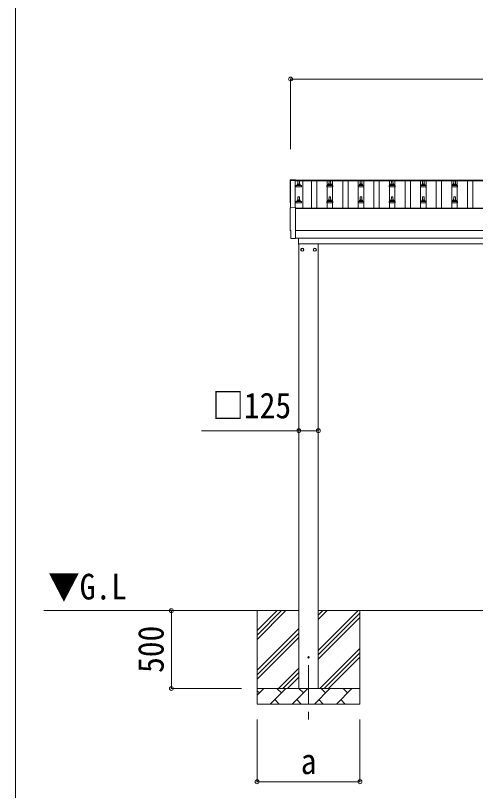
# Model space of a CAD drawing. Units: millimetres at full size, sheet at 1:50; details may follow other scales. Extents: x -14053 to 14053, y -9700 to 9700.
# Drawn here: x -14053 to -11102, y -4820 to 158 of the extents above; entities that cross this region are included whole.
import ezdxf
from ezdxf.enums import TextEntityAlignment as Align

# ---------------------------------------------------------------- set-up
doc = ezdxf.new("R2010")
doc.units = ezdxf.units.MM
doc.header["$LTSCALE"] = 50
doc.header["$PDMODE"] = 32
doc.header["$PDSIZE"] = 25
doc.linetypes.add('CHAIN1', pattern=[8, 5, -1, 1, -1])
for name, color, linetype, lineweight in [('0-1_壁線', 7, 'CHAIN1', 9), ('0-2_建具', 4, 'Continuous', 13), ('0-3_階段', 7, 'Continuous', 9), ('0-5_仕上げ', 5, 'Continuous', 9), ('0-7_ハッチ', 7, 'Continuous', 13), ('0-8_外構', 6, 'Continuous', 5), ('F-0_ﾚｲﾔ240', 7, 'Continuous', 9)]:
    doc.layers.add(name, color=color, linetype=linetype, lineweight=lineweight)
doc.styles.add('ＭＳ ゴシック', font='')
doc.styles.get('ＭＳ ゴシック').set_extended_font_data('MS Gothic')

msp = doc.modelspace()

# ---------------------------------------------------------------- linework, layer by layer
at = {"layer": '0-1_壁線'}
msp.add_line((-12173.41, -4014.96), (-12173.41, -4363.96), dxfattribs=at)
at = {"layer": '0-2_建具'}
for p, q in [((-12259.91, -900.85), (-12259.91, -1076.33)), ((-12259.91, -900.85), (-6813.91, -900.85)), ((-12259.91, -904.44), (-6813.91, -904.44)), ((-12289.49, -1077.88), (-12257.91, -1076.23)), ((-12257.91, -1076.23), (-12257.91, -1275.09)), ((-12257.91, -1080.46), (-6815.91, -1080.46)), ((-12257.91, -1082.35), (-6815.91, -1082.35)), ((-6815.91, -1222.24), (-12257.91, -1222.24)), ((-12277.55, -1275.09), (-12284.46, -1274.73)), ((-12257.91, -1272.06), (-6815.91, -1272.06)), ((-12238.91, -1312.46), (-12238.91, -1272.16)), ((-12236.91, -1272.16), (-12236.91, -1312.46)), ((-12236.91, -1312.46), (-12238.91, -1312.46)), ((-12236.91, -1309.96), (-6940.91, -1309.96)), ((-12235.91, -4164.96), (-12235.91, -1309.96)), ((-12110.91, -1309.96), (-12110.91, -4164.96)), ((-12204.82, -1346.71), (-12204.92, -1346.71)), ((-12204.82, -1347.21), (-12204.92, -1347.21)), ((-12142.01, -1346.71), (-12141.91, -1346.71)), ((-12142.01, -1347.21), (-12141.91, -1347.21))]:
    msp.add_line(p, q, dxfattribs=at)
for points in [[(-12289.49, -898.45), (-12257.91, -896.8), (-12257.91, -900.85)], [(-12288.91, -1077.85), (-12288.91, -901.81), (-12259.91, -901.81)], [(-12287.3, -1271.73), (-12287.3, -1224.7), (-12287.9, -1224.7)], [(-12276.8, -1274.81), (-12276.14, -1274.18), (-12257.91, -1275.09)]]:
    msp.add_lwpolyline(points, dxfattribs=at)
for points in [[(-12213.41, -1337.15), (-12221.91, -1342.06), (-12221.91, -1351.87), (-12213.41, -1356.78), (-12204.91, -1351.87), (-12204.91, -1342.06)], [(-12133.41, -1337.15), (-12124.91, -1342.06), (-12124.91, -1351.87), (-12133.41, -1356.78), (-12141.91, -1351.87), (-12141.91, -1342.06)]]:
    msp.add_lwpolyline(points, close=True, dxfattribs=at)
for centre, radius in [((-12213.41, -1346.96), 10), ((-12213.41, -1346.96), 8.5), ((-12133.41, -1346.96), 10), ((-12133.41, -1346.96), 8.5), ((-12173.41, -3964.96), 4.5)]:
    msp.add_circle(centre, radius, dxfattribs=at)
for centre, start, end in [((-12213.41, -1346.96), 111.25399, 128.74601), ((-12213.41, -1346.96), 51.25399, 68.74601), ((-12133.41, -1346.96), 111.25399, 128.74601), ((-12133.41, -1346.96), 51.25399, 68.74601), ((-12213.41, -1346.96), 171.25399, 188.74601), ((-12213.41, -1346.96), 231.25399, 248.74601), ((-12213.41, -1346.96), 291.25399, 308.74601), ((-12213.41, -1346.96), 1.66581, 8.74601), ((-12213.41, -1346.96), 351.25399, 358.33419), ((-12133.41, -1346.96), 171.25399, 178.33419), ((-12133.41, -1346.96), 181.66581, 188.74601), ((-12133.41, -1346.96), 231.25399, 248.74601), ((-12133.41, -1346.96), 291.25399, 308.74601), ((-12133.41, -1346.96), 351.25399, 8.74601)]:
    msp.add_arc(centre, 8.6, start, end, dxfattribs=at)
for centre, major_axis, ratio, start_param, end_param in [((-12289.33, -901.44), (-3, 0), 0.99863, 4.7647489, 6.2979817), ((-17055.19, -971.87), (4763.38, 0), 0.99863, 6.2686928, 6.2979817), ((-12287.9, -1040.87), (-4.41, 0), 0.99863, 6.2686928, 7.6252171), ((-12289.33, -1080.88), (-3, 0), 0.99863, 4.7647489, 6.2979817), ((-17055.19, -1151.3), (4763.38, 0), 0.99863, 6.2686928, 6.2979817), ((-12287.9, -1220.3), (-4.41, 0), 0.99863, 6.2686928, 7.8539816), ((-12284.3, -1271.73), (-2.18, -2.07), 0.9974, 5.5252311, 7.0411395), ((-12277.49, -1274.09), (-0.727, -0.69), 0.9974, 0.7579542, 1.5707963)]:
    msp.add_ellipse(centre, major_axis=major_axis, ratio=ratio, start_param=start_param, end_param=end_param, dxfattribs=at)
at = {"layer": '0-3_階段'}
for p, q in [((-12235.91, -3664.96), (-13872.11, -3664.96)), ((-12503.41, -3664.96), (-12503.41, -4264.96)), ((-12503.41, -3850.01), (-12318.36, -3664.96)), ((-12503.41, -3821.73), (-12346.65, -3664.96)), ((-12503.41, -3793.44), (-12374.93, -3664.96)), ((-12110.91, -3920.06), (-11855.81, -3664.96)), ((-12110.91, -3722.07), (-12053.8, -3664.96)), ((-12110.91, -3693.79), (-12082.09, -3664.96)), ((-6962.91, -3664.96), (-12110.91, -3664.96)), ((-12110.91, -3948.35), (-11843.41, -3680.85)), ((-11843.41, -3664.96), (-11843.41, -4264.96)), ((-12110.91, -3976.63), (-11843.41, -3709.13)), ((-12503.41, -4048), (-12235.91, -3780.5)), ((-12503.41, -4076.29), (-12235.91, -3808.79)), ((-12503.41, -4104.57), (-12235.91, -3837.07)), ((-12101.26, -4164.96), (-11843.41, -3907.12)), ((-12072.97, -4164.96), (-11843.41, -3935.4)), ((-12044.69, -4164.96), (-11843.41, -3963.69)), ((-12365.81, -4164.96), (-12235.91, -4035.06)), ((-12337.53, -4164.96), (-12235.91, -4063.35)), ((-12309.25, -4164.96), (-12235.91, -4091.63)), ((-12503.41, -4164.96), (-11843.41, -4164.96)), ((-12503.41, -4207.86), (-12460.52, -4164.96)), ((-12489.07, -4193.52), (-12503.41, -4179.18)), ((-12419.1, -4264.96), (-12319.1, -4164.96)), ((-12347.65, -4193.52), (-12376.21, -4164.96)), ((-12277.68, -4264.96), (-12177.68, -4164.96)), ((-12206.23, -4193.52), (-12234.78, -4164.96)), ((-12136.26, -4264.96), (-12036.26, -4164.96)), ((-12064.81, -4193.52), (-12093.36, -4164.96)), ((-11994.83, -4264.96), (-11894.83, -4164.96)), ((-11923.39, -4193.52), (-11951.94, -4164.96)), ((-11846.7, -4164.96), (-11843.41, -4161.68)), ((-11843.41, -4264.96), (-12503.41, -4264.96)), ((-12390.55, -4236.41), (-12361.99, -4264.96)), ((-12249.12, -4236.41), (-12220.57, -4264.96)), ((-12107.7, -4236.41), (-12079.15, -4264.96)), ((-11966.28, -4236.41), (-11937.73, -4264.96))]:
    msp.add_line(p, q, dxfattribs=at)
at = {"layer": '0-5_仕上げ'}
for p, q in [((-12255.16, -942.87), (-12255.16, -935.15)), ((-12218.66, -942.87), (-12255.16, -942.87)), ((-12254.78, -934.37), (-12219.05, -934.37)), ((-12254.4, -934.18), (-12247.68, -932.55)), ((-12247.3, -932.37), (-12226.53, -932.37)), ((-12246.91, -931.58), (-12246.91, -927.37)), ((-12245.91, -927.37), (-12227.91, -927.37)), ((-12242.91, -927.37), (-12242.19, -903.84)), ((-12241.19, -902.87), (-12232.64, -902.87)), ((-12231.64, -903.84), (-12230.91, -927.37)), ((-12226.91, -931.58), (-12226.91, -927.37)), ((-12219.43, -934.18), (-12226.15, -932.55)), ((-12218.66, -942.87), (-12218.66, -935.15)), ((-12055.16, -942.87), (-12055.16, -935.15)), ((-12018.66, -942.87), (-12055.16, -942.87)), ((-12054.78, -934.37), (-12019.05, -934.37)), ((-12054.4, -934.18), (-12047.68, -932.55)), ((-12047.3, -932.37), (-12026.53, -932.37)), ((-12046.91, -931.58), (-12046.91, -927.37)), ((-12045.91, -927.37), (-12027.91, -927.37)), ((-12042.91, -927.37), (-12042.19, -903.84)), ((-12041.19, -902.87), (-12032.64, -902.87)), ((-12031.64, -903.84), (-12030.91, -927.37)), ((-12026.91, -931.58), (-12026.91, -927.37)), ((-12019.43, -934.18), (-12026.15, -932.55)), ((-12018.66, -942.87), (-12018.66, -935.15)), ((-11855.16, -942.87), (-11855.16, -935.15)), ((-11818.66, -942.87), (-11855.16, -942.87)), ((-11854.78, -934.37), (-11819.05, -934.37)), ((-11854.4, -934.18), (-11847.68, -932.55)), ((-11847.3, -932.37), (-11826.53, -932.37)), ((-11846.91, -931.58), (-11846.91, -927.37)), ((-11845.91, -927.37), (-11827.91, -927.37)), ((-11842.91, -927.37), (-11842.19, -903.84)), ((-11841.19, -902.87), (-11832.64, -902.87)), ((-11831.64, -903.84), (-11830.91, -927.37)), ((-11826.91, -931.58), (-11826.91, -927.37)), ((-11819.43, -934.18), (-11826.15, -932.55)), ((-11818.66, -942.87), (-11818.66, -935.15)), ((-11655.16, -942.87), (-11655.16, -935.15)), ((-11618.66, -942.87), (-11655.16, -942.87)), ((-11654.78, -934.37), (-11619.05, -934.37)), ((-11654.4, -934.18), (-11647.68, -932.55)), ((-11647.3, -932.37), (-11626.53, -932.37)), ((-11646.91, -931.58), (-11646.91, -927.37)), ((-11645.91, -927.37), (-11627.91, -927.37)), ((-11642.91, -927.37), (-11642.19, -903.84)), ((-11641.19, -902.87), (-11632.64, -902.87)), ((-11631.64, -903.84), (-11630.91, -927.37)), ((-11626.91, -931.58), (-11626.91, -927.37)), ((-11619.43, -934.18), (-11626.15, -932.55)), ((-11618.66, -942.87), (-11618.66, -935.15)), ((-11455.16, -942.87), (-11455.16, -935.15)), ((-11418.66, -942.87), (-11455.16, -942.87)), ((-11454.78, -934.37), (-11419.05, -934.37)), ((-11454.4, -934.18), (-11447.68, -932.55)), ((-11447.3, -932.37), (-11426.53, -932.37)), ((-11446.91, -931.58), (-11446.91, -927.37)), ((-11445.91, -927.37), (-11427.91, -927.37)), ((-11442.91, -927.37), (-11442.19, -903.84)), ((-11441.19, -902.87), (-11432.64, -902.87)), ((-11431.64, -903.84), (-11430.91, -927.37)), ((-11426.91, -931.58), (-11426.91, -927.37)), ((-11419.43, -934.18), (-11426.15, -932.55)), ((-11418.66, -942.87), (-11418.66, -935.15)), ((-11255.16, -942.87), (-11255.16, -935.15)), ((-11218.66, -942.87), (-11255.16, -942.87)), ((-11254.78, -934.37), (-11219.05, -934.37)), ((-11254.4, -934.18), (-11247.68, -932.55)), ((-11247.3, -932.37), (-11226.53, -932.37)), ((-11246.91, -931.58), (-11246.91, -927.37)), ((-11245.91, -927.37), (-11227.91, -927.37)), ((-11242.91, -927.37), (-11242.19, -903.84)), ((-11241.19, -902.87), (-11232.64, -902.87)), ((-11231.64, -903.84), (-11230.91, -927.37)), ((-11226.91, -931.58), (-11226.91, -927.37)), ((-11219.43, -934.18), (-11226.15, -932.55)), ((-11218.66, -942.87), (-11218.66, -935.15)), ((-12255.16, -1046.2), (-12255.16, -1038.49)), ((-12254.78, -1037.7), (-12219.05, -1037.7)), ((-12254.4, -1037.52), (-12247.68, -1035.89)), ((-12247.3, -1035.7), (-12226.53, -1035.7)), ((-12246.91, -1034.91), (-12246.91, -1030.7)), ((-12245.91, -1030.7), (-12227.91, -1030.7)), ((-12242.91, -1030.7), (-12242.19, -1007.18)), ((-12241.19, -1006.2), (-12232.64, -1006.2)), ((-12231.64, -1007.18), (-12230.91, -1030.7)), ((-12226.91, -1034.91), (-12226.91, -1030.7)), ((-12219.43, -1037.52), (-12226.15, -1035.89)), ((-12218.66, -1046.2), (-12218.66, -1038.49)), ((-12055.16, -1046.2), (-12055.16, -1038.49)), ((-12054.78, -1037.7), (-12019.05, -1037.7)), ((-12054.4, -1037.52), (-12047.68, -1035.89)), ((-12047.3, -1035.7), (-12026.53, -1035.7)), ((-12046.91, -1034.91), (-12046.91, -1030.7)), ((-12045.91, -1030.7), (-12027.91, -1030.7)), ((-12042.91, -1030.7), (-12042.19, -1007.18)), ((-12041.19, -1006.2), (-12032.64, -1006.2)), ((-12031.64, -1007.18), (-12030.91, -1030.7)), ((-12026.91, -1034.91), (-12026.91, -1030.7)), ((-12019.43, -1037.52), (-12026.15, -1035.89)), ((-12018.66, -1046.2), (-12018.66, -1038.49)), ((-11855.16, -1046.2), (-11855.16, -1038.49)), ((-11854.78, -1037.7), (-11819.05, -1037.7)), ((-11854.4, -1037.52), (-11847.68, -1035.89)), ((-11847.3, -1035.7), (-11826.53, -1035.7)), ((-11846.91, -1034.91), (-11846.91, -1030.7)), ((-11845.91, -1030.7), (-11827.91, -1030.7)), ((-11842.91, -1030.7), (-11842.19, -1007.18)), ((-11841.19, -1006.2), (-11832.64, -1006.2)), ((-11831.64, -1007.18), (-11830.91, -1030.7)), ((-11826.91, -1034.91), (-11826.91, -1030.7)), ((-11819.43, -1037.52), (-11826.15, -1035.89)), ((-11818.66, -1046.2), (-11818.66, -1038.49)), ((-11655.16, -1046.2), (-11655.16, -1038.49)), ((-11654.78, -1037.7), (-11619.05, -1037.7)), ((-11654.4, -1037.52), (-11647.68, -1035.89)), ((-11647.3, -1035.7), (-11626.53, -1035.7)), ((-11646.91, -1034.91), (-11646.91, -1030.7)), ((-11645.91, -1030.7), (-11627.91, -1030.7)), ((-11642.91, -1030.7), (-11642.19, -1007.18)), ((-11641.19, -1006.2), (-11632.64, -1006.2)), ((-11631.64, -1007.18), (-11630.91, -1030.7)), ((-11626.91, -1034.91), (-11626.91, -1030.7)), ((-11619.43, -1037.52), (-11626.15, -1035.89)), ((-11618.66, -1046.2), (-11618.66, -1038.49)), ((-11455.16, -1046.2), (-11455.16, -1038.49)), ((-11454.78, -1037.7), (-11419.05, -1037.7)), ((-11454.4, -1037.52), (-11447.68, -1035.89)), ((-11447.3, -1035.7), (-11426.53, -1035.7)), ((-11446.91, -1034.91), (-11446.91, -1030.7)), ((-11445.91, -1030.7), (-11427.91, -1030.7)), ((-11442.91, -1030.7), (-11442.19, -1007.18)), ((-11441.19, -1006.2), (-11432.64, -1006.2)), ((-11431.64, -1007.18), (-11430.91, -1030.7)), ((-11426.91, -1034.91), (-11426.91, -1030.7)), ((-11419.43, -1037.52), (-11426.15, -1035.89)), ((-11418.66, -1046.2), (-11418.66, -1038.49)), ((-11255.16, -1046.2), (-11255.16, -1038.49)), ((-11254.78, -1037.7), (-11219.05, -1037.7)), ((-11254.4, -1037.52), (-11247.68, -1035.89)), ((-11247.3, -1035.7), (-11226.53, -1035.7)), ((-11246.91, -1034.91), (-11246.91, -1030.7)), ((-11245.91, -1030.7), (-11227.91, -1030.7)), ((-11242.91, -1030.7), (-11242.19, -1007.18)), ((-11241.19, -1006.2), (-11232.64, -1006.2)), ((-11231.64, -1007.18), (-11230.91, -1030.7)), ((-11226.91, -1034.91), (-11226.91, -1030.7)), ((-11219.43, -1037.52), (-11226.15, -1035.89)), ((-11218.66, -1046.2), (-11218.66, -1038.49)), ((-12218.66, -1046.2), (-12255.16, -1046.2)), ((-12018.66, -1046.2), (-12055.16, -1046.2)), ((-11818.66, -1046.2), (-11855.16, -1046.2)), ((-11618.66, -1046.2), (-11655.16, -1046.2)), ((-11418.66, -1046.2), (-11455.16, -1046.2)), ((-11218.66, -1046.2), (-11255.16, -1046.2))]:
    msp.add_line(p, q, dxfattribs=at)
at = {"layer": '0-5_仕上げ', "color": 4, "lineweight": 13}
for p, q in [((-12210.41, -904.44), (-12210.41, -1080.46)), ((-12154.41, -1080.46), (-12154.41, -904.44)), ((-12119.41, -1080.46), (-12119.41, -904.44)), ((-12054.41, -1080.46), (-12054.41, -904.44)), ((-12019.41, -1080.46), (-12019.41, -904.44)), ((-11954.41, -1080.46), (-11954.41, -904.44)), ((-11919.41, -1080.46), (-11919.41, -904.44)), ((-11854.41, -1080.46), (-11854.41, -904.44)), ((-11819.41, -1080.46), (-11819.41, -904.44)), ((-11754.41, -1080.46), (-11754.41, -904.44)), ((-11719.41, -1080.46), (-11719.41, -904.44)), ((-11654.41, -1080.46), (-11654.41, -904.44)), ((-11619.41, -1080.46), (-11619.41, -904.44)), ((-11554.41, -1080.46), (-11554.41, -904.44)), ((-11519.41, -1080.46), (-11519.41, -904.44)), ((-11454.41, -1080.46), (-11454.41, -904.44)), ((-11419.41, -1080.46), (-11419.41, -904.44)), ((-11354.41, -1080.46), (-11354.41, -904.44)), ((-11319.41, -1080.46), (-11319.41, -904.44)), ((-11254.41, -1080.46), (-11254.41, -904.44)), ((-11219.41, -1080.46), (-11219.41, -904.44)), ((-11154.41, -1080.46), (-11154.41, -904.44)), ((-11119.41, -1080.46), (-11119.41, -904.44))]:
    msp.add_line(p, q, dxfattribs=at)
at = {"layer": '0-5_仕上げ'}
for centre, radius, start, end in [((-12254.16, -935.15), 1, 103.62699, 180), ((-12247.91, -931.58), 1, 283.62699, 0), ((-12242.83, -928), 4.13, 90, 171.17633), ((-12245.91, -928.37), 1, 90, 180), ((-12241.19, -903.87), 1, 90, 178.60509), ((-12233.58, -927.37), 4.83, 133.60282, 180), ((-12240.25, -927.37), 4.83, 0, 46.39718), ((-12232.64, -903.87), 1, 1.39491, 90), ((-12231, -928), 4.13, 8.82367, 90), ((-12227.91, -928.37), 1, 0, 90), ((-12225.91, -931.58), 1, 180, 256.37301), ((-12219.66, -935.15), 1, 0, 76.37301), ((-12054.16, -935.15), 1, 103.62699, 180), ((-12047.91, -931.58), 1, 283.62699, 0), ((-12042.83, -928), 4.13, 90, 171.17633), ((-12045.91, -928.37), 1, 90, 180), ((-12041.19, -903.87), 1, 90, 178.60509), ((-12033.58, -927.37), 4.83, 133.60282, 180), ((-12040.25, -927.37), 4.83, 0, 46.39718), ((-12032.64, -903.87), 1, 1.39491, 90), ((-12031, -928), 4.13, 8.82367, 90), ((-12027.91, -928.37), 1, 0, 90), ((-12025.91, -931.58), 1, 180, 256.37301), ((-12019.66, -935.15), 1, 0, 76.37301), ((-11854.16, -935.15), 1, 103.62699, 180), ((-11847.91, -931.58), 1, 283.62699, 0), ((-11842.83, -928), 4.13, 90, 171.17633), ((-11845.91, -928.37), 1, 90, 180), ((-11841.19, -903.87), 1, 90, 178.60509), ((-11833.58, -927.37), 4.83, 133.60282, 180), ((-11840.25, -927.37), 4.83, 0, 46.39718), ((-11832.64, -903.87), 1, 1.39491, 90), ((-11831, -928), 4.13, 8.82367, 90), ((-11827.91, -928.37), 1, 0, 90), ((-11825.91, -931.58), 1, 180, 256.37301), ((-11819.66, -935.15), 1, 0, 76.37301), ((-11654.16, -935.15), 1, 103.62699, 180), ((-11647.91, -931.58), 1, 283.62699, 0), ((-11642.83, -928), 4.13, 90, 171.17633), ((-11645.91, -928.37), 1, 90, 180), ((-11641.19, -903.87), 1, 90, 178.60509), ((-11633.58, -927.37), 4.83, 133.60282, 180), ((-11640.25, -927.37), 4.83, 0, 46.39718), ((-11632.64, -903.87), 1, 1.39491, 90), ((-11631, -928), 4.13, 8.82367, 90), ((-11627.91, -928.37), 1, 0, 90), ((-11625.91, -931.58), 1, 180, 256.37301), ((-11619.66, -935.15), 1, 0, 76.37301), ((-11454.16, -935.15), 1, 103.62699, 180), ((-11447.91, -931.58), 1, 283.62699, 0), ((-11442.83, -928), 4.13, 90, 171.17633), ((-11445.91, -928.37), 1, 90, 180), ((-11441.19, -903.87), 1, 90, 178.60509), ((-11433.58, -927.37), 4.83, 133.60282, 180), ((-11440.25, -927.37), 4.83, 0, 46.39718), ((-11432.64, -903.87), 1, 1.39491, 90), ((-11431, -928), 4.13, 8.82367, 90), ((-11427.91, -928.37), 1, 0, 90), ((-11425.91, -931.58), 1, 180, 256.37301), ((-11419.66, -935.15), 1, 0, 76.37301), ((-11254.16, -935.15), 1, 103.62699, 180), ((-11247.91, -931.58), 1, 283.62699, 0), ((-11242.83, -928), 4.13, 90, 171.17633), ((-11245.91, -928.37), 1, 90, 180), ((-11241.19, -903.87), 1, 90, 178.60509), ((-11233.58, -927.37), 4.83, 133.60282, 180), ((-11240.25, -927.37), 4.83, 0, 46.39718), ((-11232.64, -903.87), 1, 1.39491, 90), ((-11231, -928), 4.13, 8.82367, 90), ((-11227.91, -928.37), 1, 0, 90), ((-11225.91, -931.58), 1, 180, 256.37301), ((-11219.66, -935.15), 1, 0, 76.37301), ((-12254.16, -1038.49), 1, 103.62699, 180), ((-12247.91, -1034.91), 1, 283.62699, 0), ((-12242.83, -1031.34), 4.13, 90, 171.17633), ((-12245.91, -1031.7), 1, 90, 180), ((-12241.19, -1007.2), 1, 90, 178.60509), ((-12233.58, -1030.7), 4.83, 133.60282, 180), ((-12240.25, -1030.7), 4.83, 0, 46.39718), ((-12232.64, -1007.2), 1, 1.39491, 90), ((-12231, -1031.34), 4.13, 8.82367, 90), ((-12227.91, -1031.7), 1, 0, 90), ((-12225.91, -1034.91), 1, 180, 256.37301), ((-12219.66, -1038.49), 1, 0, 76.37301), ((-12054.16, -1038.49), 1, 103.62699, 180), ((-12047.91, -1034.91), 1, 283.62699, 0), ((-12042.83, -1031.34), 4.13, 90, 171.17633), ((-12045.91, -1031.7), 1, 90, 180), ((-12041.19, -1007.2), 1, 90, 178.60509), ((-12033.58, -1030.7), 4.83, 133.60282, 180), ((-12040.25, -1030.7), 4.83, 0, 46.39718), ((-12032.64, -1007.2), 1, 1.39491, 90), ((-12031, -1031.34), 4.13, 8.82367, 90), ((-12027.91, -1031.7), 1, 0, 90), ((-12025.91, -1034.91), 1, 180, 256.37301), ((-12019.66, -1038.49), 1, 0, 76.37301), ((-11854.16, -1038.49), 1, 103.62699, 180), ((-11847.91, -1034.91), 1, 283.62699, 0), ((-11842.83, -1031.34), 4.13, 90, 171.17633), ((-11845.91, -1031.7), 1, 90, 180), ((-11841.19, -1007.2), 1, 90, 178.60509), ((-11833.58, -1030.7), 4.83, 133.60282, 180), ((-11840.25, -1030.7), 4.83, 0, 46.39718), ((-11832.64, -1007.2), 1, 1.39491, 90), ((-11831, -1031.34), 4.13, 8.82367, 90), ((-11827.91, -1031.7), 1, 0, 90), ((-11825.91, -1034.91), 1, 180, 256.37301), ((-11819.66, -1038.49), 1, 0, 76.37301), ((-11654.16, -1038.49), 1, 103.62699, 180), ((-11647.91, -1034.91), 1, 283.62699, 0), ((-11642.83, -1031.34), 4.13, 90, 171.17633), ((-11645.91, -1031.7), 1, 90, 180), ((-11641.19, -1007.2), 1, 90, 178.60509), ((-11633.58, -1030.7), 4.83, 133.60282, 180), ((-11640.25, -1030.7), 4.83, 0, 46.39718), ((-11632.64, -1007.2), 1, 1.39491, 90), ((-11631, -1031.34), 4.13, 8.82367, 90), ((-11627.91, -1031.7), 1, 0, 90), ((-11625.91, -1034.91), 1, 180, 256.37301), ((-11619.66, -1038.49), 1, 0, 76.37301), ((-11454.16, -1038.49), 1, 103.62699, 180), ((-11447.91, -1034.91), 1, 283.62699, 0), ((-11442.83, -1031.34), 4.13, 90, 171.17633), ((-11445.91, -1031.7), 1, 90, 180), ((-11441.19, -1007.2), 1, 90, 178.60509), ((-11433.58, -1030.7), 4.83, 133.60282, 180), ((-11440.25, -1030.7), 4.83, 0, 46.39718), ((-11432.64, -1007.2), 1, 1.39491, 90), ((-11431, -1031.34), 4.13, 8.82367, 90), ((-11427.91, -1031.7), 1, 0, 90), ((-11425.91, -1034.91), 1, 180, 256.37301), ((-11419.66, -1038.49), 1, 0, 76.37301), ((-11254.16, -1038.49), 1, 103.62699, 180), ((-11247.91, -1034.91), 1, 283.62699, 0), ((-11242.83, -1031.34), 4.13, 90, 171.17633), ((-11245.91, -1031.7), 1, 90, 180), ((-11241.19, -1007.2), 1, 90, 178.60509), ((-11233.58, -1030.7), 4.83, 133.60282, 180), ((-11240.25, -1030.7), 4.83, 0, 46.39718), ((-11232.64, -1007.2), 1, 1.39491, 90), ((-11231, -1031.34), 4.13, 8.82367, 90), ((-11227.91, -1031.7), 1, 0, 90), ((-11225.91, -1034.91), 1, 180, 256.37301), ((-11219.66, -1038.49), 1, 0, 76.37301)]:
    msp.add_arc(centre, radius, start, end, dxfattribs=at)
at = {"layer": '0-8_外構'}
for p, q in [((-12288.91, -250.85), (-12288.91, -700.85)), ((-6784.91, -250.85), (-12288.91, -250.85)), ((-13053.41, -3664.96), (-12603.41, -3664.96)), ((-13053.41, -4164.96), (-13053.41, -3664.96)), ((-13053.41, -4164.96), (-12603.41, -4164.96)), ((-12503.41, -4763.96), (-12503.41, -4363.96)), ((-11843.41, -4763.96), (-11843.41, -4363.96)), ((-12503.41, -4763.96), (-11843.41, -4763.96))]:
    msp.add_line(p, q, dxfattribs=at)
msp.add_lwpolyline([(-12110.91, -2509.29), (-12235.91, -2509.29), (-12860.49, -2509.29)], dxfattribs=at)
for p in [(-12288.91, -250.85), (-12235.91, -2509.29), (-12110.91, -2509.29), (-13053.41, -3664.96), (-13053.41, -4164.96), (-12503.41, -4763.96), (-11843.41, -4763.96)]:
    msp.add_point(p, dxfattribs=at)
at = {"layer": 'F-0_ﾚｲﾔ240', "color": 5}
msp.add_line((-14053.43, 9700), (-14053.43, -9700), dxfattribs=at)

# ---------------------------------------------------------------- texts
at = {"layer": '0-7_ハッチ', "style": 'ＭＳ ゴシック', "width": 0.9}
msp.add_text('▼G.L', height=165, dxfattribs=at).set_placement((-13844.39, -3642.75), align=Align.BOTTOM_LEFT)
at = {"layer": '0-8_外構', "color": 7, "style": 'ＭＳ ゴシック', "width": 0.9}
for s, p in [('□125', (-12790.74, -2478.93)), ('a', (-12223.41, -4763.96))]:
    msp.add_text(s, height=165, dxfattribs=at).set_placement(p, align=Align.BOTTOM_LEFT)
msp.add_text('500', height=165, rotation=90, dxfattribs=at).set_placement((-13053.41, -4064.96), align=Align.BOTTOM_LEFT)

doc.saveas('drawing.dxf')
